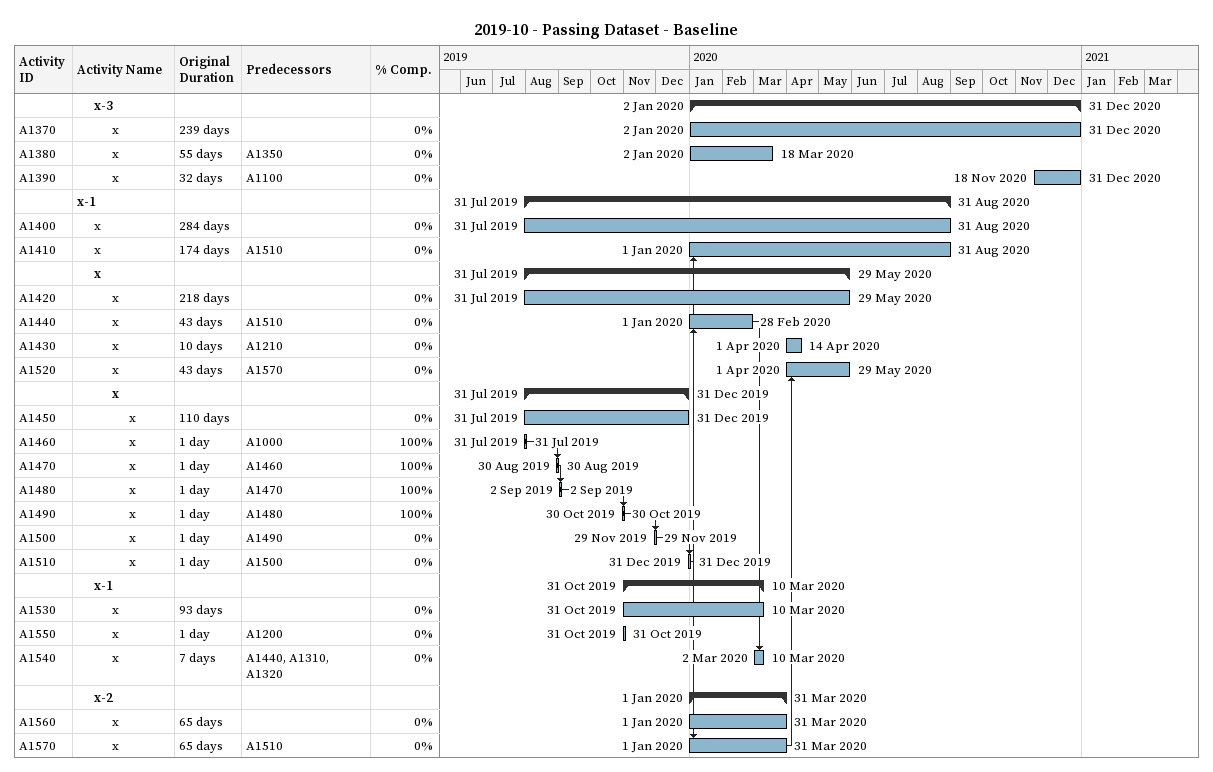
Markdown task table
2019-10 - Passing Dataset - Baseline

| ID | Level | Task | Original duration | Start | Finish | Predecessors | % complete |
|---|---|---|---|---|---|---|---|
|  | 2 | **x-3** |  | 2020-01-02 | 2020-12-31 |  |  |
| A1370 | 3 | x | 239d | 2020-01-02 | 2020-12-31 |  | 0 |
| A1380 | 3 | x | 55d | 2020-01-02 | 2020-03-18 | A1350 | 0 |
| A1390 | 3 | x | 32d | 2020-11-18 | 2020-12-31 | A1100 | 0 |
|  | 1 | **x-1** |  | 2019-07-31 | 2020-08-31 |  |  |
| A1400 | 2 | x | 284d | 2019-07-31 | 2020-08-31 |  | 0 |
| A1410 | 2 | x | 174d | 2020-01-01 | 2020-08-31 | A1510 | 0 |
|  | 2 | **x** |  | 2019-07-31 | 2020-05-29 |  |  |
| A1420 | 3 | x | 218d | 2019-07-31 | 2020-05-29 |  | 0 |
| A1440 | 3 | x | 43d | 2020-01-01 | 2020-02-28 | A1510 | 0 |
| A1430 | 3 | x | 10d | 2020-04-01 | 2020-04-14 | A1210 | 0 |
| A1520 | 3 | x | 43d | 2020-04-01 | 2020-05-29 | A1570 | 0 |
|  | 3 | **x** |  | 2019-07-31 | 2019-12-31 |  |  |
| A1450 | 4 | x | 110d | 2019-07-31 | 2019-12-31 |  | 0 |
| A1460 | 4 | x | 1d | 2019-07-31 | 2019-07-31 | A1000 | 100 |
| A1470 | 4 | x | 1d | 2019-08-30 | 2019-08-30 | A1460 | 100 |
| A1480 | 4 | x | 1d | 2019-09-02 | 2019-09-02 | A1470 | 100 |
| A1490 | 4 | x | 1d | 2019-10-30 | 2019-10-30 | A1480 | 100 |
| A1500 | 4 | x | 1d | 2019-11-29 | 2019-11-29 | A1490 | 0 |
| A1510 | 4 | x | 1d | 2019-12-31 | 2019-12-31 | A1500 | 0 |
|  | 2 | **x-1** |  | 2019-10-31 | 2020-03-10 |  |  |
| A1530 | 3 | x | 93d | 2019-10-31 | 2020-03-10 |  | 0 |
| A1550 | 3 | x | 1d | 2019-10-31 | 2019-10-31 | A1200 | 0 |
| A1540 | 3 | x | 7d | 2020-03-02 | 2020-03-10 | A1440, A1310, A1320 | 0 |
|  | 2 | **x-2** |  | 2020-01-01 | 2020-03-31 |  |  |
| A1560 | 3 | x | 65d | 2020-01-01 | 2020-03-31 |  | 0 |
| A1570 | 3 | x | 65d | 2020-01-01 | 2020-03-31 | A1510 | 0 |
